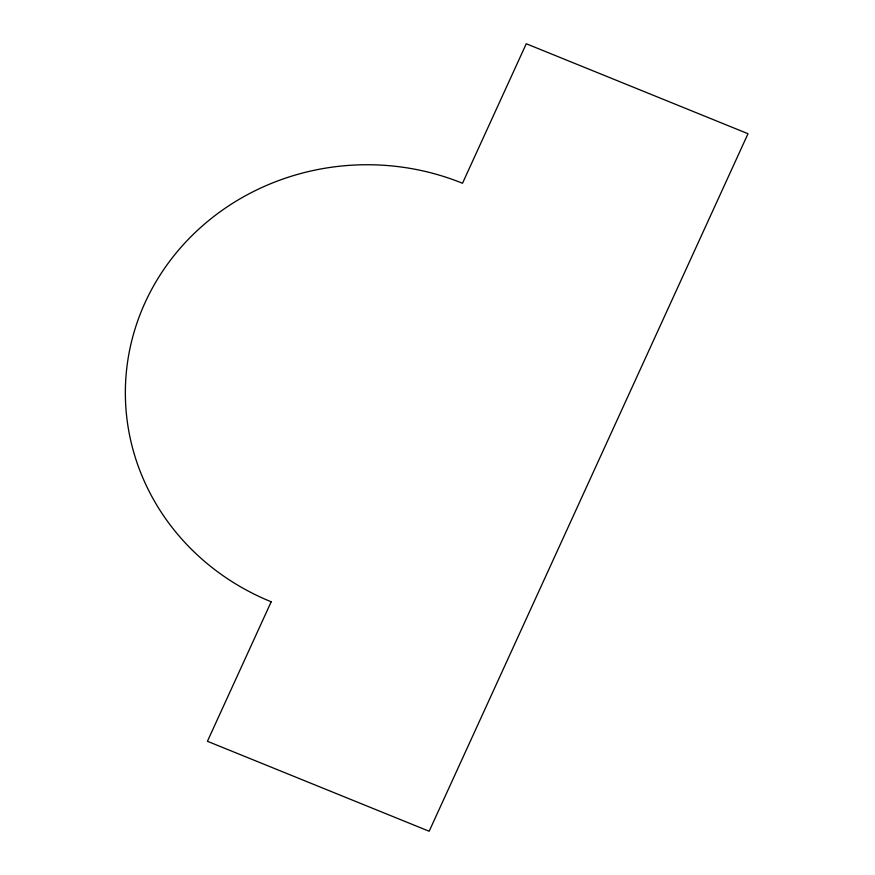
<?xml version="1.0" encoding="UTF-8"?>
<svg xmlns="http://www.w3.org/2000/svg" width="875" height="875" viewBox="0 0 875 875"><rect width="100%" height="100%" fill="white"/><g stroke="black" fill="none" stroke-linecap="round" stroke-linejoin="round"><path stroke-width="1.31" d="M271.195 601.781L207.43 741.289L429.166 831.25L748.005 133.711L526.269 43.75L462.503 183.258A241.489 227.773 -0.6 0 0 145.108 302.553A241.489 227.773 -0.6 0 0 271.195 601.781"/></g></svg>
